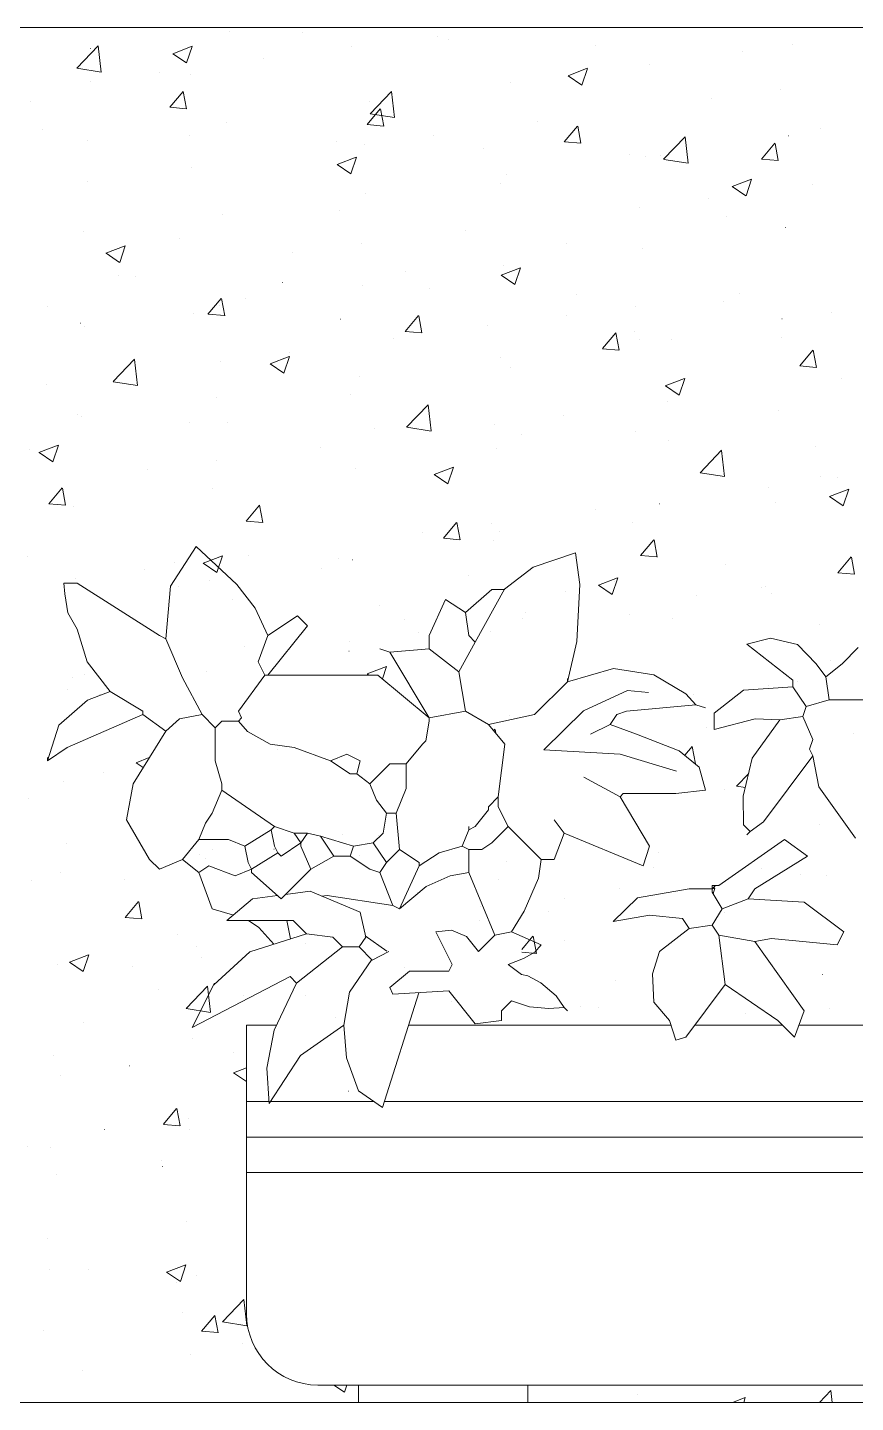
# Model space of a CAD drawing. Header units: centimetres. Extents: x -16179 to 12840, y -10704 to 3856.
# Drawn here: x 12086.4 to 12239.3, y -4075.6 to -3821.6 of the extents above; entities that cross this region are included whole.
import ezdxf

# ---------------------------------------------------------------- set-up
doc = ezdxf.new("R2010")
doc.units = ezdxf.units.CM
doc.header["$MEASUREMENT"] = 0
for name, color, linetype, lineweight in [('A-ELEV-PATT_Num_Penna__8_Num_Penna__8_Num_Penna__8_Num_Penna__8_Num_Penna__8_Num_Penna__8_Num_Penna__8_Num_Penna__8_Num_Penna__8_Num_Penna__8', 8, 'Continuous', 18), ('AA - pareti sezionate_Num_Penna__7_Num_Penna__7_Num_Penna__7_Num_Penna__7_Num_Penna__7_Num_Penna__7_Num_Penna__7_Num_Penna__7_Num_Penna__7_Num_Penna__7', 7, 'Continuous', 18), ('AA pareti non sezionate_Num_Penna__2_Num_Penna__2_Num_Penna__2_Num_Penna__2_Num_Penna__2_Num_Penna__2_Num_Penna__2_Num_Penna__2_Num_Penna__2_Num_Penna__2', 2, 'Continuous', 18), ('AA- arredo_Num_Penna__8_Num_Penna__8_Num_Penna__8_Num_Penna__8_Num_Penna__8_Num_Penna__8_Num_Penna__8_Num_Penna__8_Num_Penna__8_Num_Penna__8', 8, 'Continuous', 18), ('PROIEZIONI_Num_Penna__145_Num_Penna__145_Num_Penna__145_Num_Penna__145_Num_Penna__145_Num_Penna__145_Num_Penna__145_Num_Penna__145_Num_Penna__145_Num_Penna__145', 145, 'Continuous', 18)]:
    doc.layers.add(name, color=color, linetype=linetype, lineweight=lineweight)

msp = doc.modelspace()

# ---------------------------------------------------------------- linework, layer by layer
at = {"layer": 'A-ELEV-PATT_Num_Penna__8_Num_Penna__8_Num_Penna__8_Num_Penna__8_Num_Penna__8_Num_Penna__8_Num_Penna__8_Num_Penna__8_Num_Penna__8_Num_Penna__8', "color": 8, "linetype": 'Continuous', "lineweight": 18}
for p, q in [((12123.68, -3822.23), (12123.69, -3822.23)), ((12137.08, -3822.56), (12137.09, -3822.56)), ((12095.44, -3829.1), (12099.39, -3824.97)), ((12099.96, -3829.81), (12099.4, -3824.99)), ((12113.2, -3826.41), (12116.76, -3825.04)), ((12115.75, -3828.13), (12116.78, -3825.06)), ((12146.13, -3825.11), (12146.14, -3825.11)), ((12162.05, -3823.15), (12162.05, -3823.15)), ((12164.2, -3823.7), (12164.21, -3823.7)), ((12191.32, -3824.85), (12191.32, -3824.85)), ((12227.58, -3824.69), (12227.58, -3824.69)), ((12098.02, -3825.48), (12098.03, -3825.48)), ((12113.22, -3826.42), (12115.74, -3828.13)), ((12129.96, -3827.37), (12129.97, -3827.37)), ((12218.44, -3825.99), (12218.44, -3825.99)), ((12095.45, -3829.11), (12099.96, -3829.81)), ((12110.72, -3829.91), (12110.73, -3829.91)), ((12116.5, -3830.2), (12116.51, -3830.2)), ((12186.21, -3830.48), (12189.77, -3829.11)), ((12188.75, -3832.2), (12189.78, -3829.13)), ((12201.19, -3828.5), (12201.2, -3828.5)), ((12098.01, -3831.58), (12098.01, -3831.58)), ((12175.53, -3831.75), (12175.54, -3831.75)), ((12186.22, -3830.49), (12188.75, -3832.2)), ((12086.88, -3835.28), (12086.88, -3835.28)), ((12112.64, -3836.31), (12115.09, -3833.4)), ((12115.73, -3836.6), (12115.14, -3833.41)), ((12149.45, -3835.33), (12149.46, -3835.33)), ((12149.65, -3837.51), (12153.61, -3833.38)), ((12154.17, -3838.22), (12153.61, -3833.39)), ((12212.72, -3834.75), (12212.73, -3834.75)), ((12225.44, -3833.08), (12225.44, -3833.08)), ((12112.65, -3836.32), (12115.69, -3836.59)), ((12149.08, -3839.5), (12151.53, -3836.58)), ((12149.66, -3837.52), (12154.18, -3838.22)), ((12152.17, -3839.79), (12151.58, -3836.6)), ((12089.15, -3840.41), (12089.15, -3840.41)), ((12123.07, -3839.14), (12123.07, -3839.14)), ((12149.09, -3839.51), (12152.13, -3839.77)), ((12180.64, -3838.98), (12180.64, -3838.98)), ((12185.52, -3842.69), (12187.97, -3839.77)), ((12188.6, -3842.97), (12188.01, -3839.79)), ((12232.91, -3840.17), (12232.92, -3840.17)), ((12097.41, -3842.39), (12097.41, -3842.39)), ((12116.27, -3841.55), (12116.27, -3841.55)), ((12143.38, -3842.7), (12143.39, -3842.7)), ((12161.4, -3841.51), (12161.4, -3841.51)), ((12185.53, -3842.7), (12188.56, -3842.96)), ((12203.87, -3845.91), (12207.83, -3841.79)), ((12208.39, -3846.63), (12207.83, -3841.8)), ((12221.96, -3845.88), (12224.4, -3842.96)), ((12225.04, -3846.16), (12224.45, -3842.98)), ((12226.96, -3841.6), (12226.97, -3841.6)), ((12143.53, -3846.86), (12147.08, -3845.5)), ((12146.07, -3848.58), (12147.1, -3845.51)), ((12148.68, -3843.19), (12148.69, -3843.19)), ((12170.5, -3843.85), (12170.51, -3843.85)), ((12197.62, -3844.99), (12197.62, -3844.99)), ((12200.58, -3845.41), (12200.58, -3845.41)), ((12203.28, -3845.25), (12203.29, -3845.25)), ((12116.6, -3847.41), (12116.6, -3847.41)), ((12143.54, -3846.88), (12146.07, -3848.58)), ((12203.88, -3845.93), (12208.4, -3846.63)), ((12221.96, -3845.88), (12225, -3846.15)), ((12224.74, -3846.14), (12224.74, -3846.14)), ((12097.36, -3849.94), (12097.36, -3849.94)), ((12173.66, -3850.34), (12173.66, -3850.34)), ((12174.92, -3848.66), (12174.92, -3848.66)), ((12216.53, -3850.93), (12220.09, -3849.57)), ((12219.08, -3852.65), (12220.11, -3849.58)), ((12231.31, -3850.58), (12231.32, -3850.58)), ((12148.83, -3852.24), (12148.84, -3852.24)), ((12212.07, -3853.12), (12212.08, -3853.12)), ((12216.55, -3850.95), (12219.07, -3852.65)), ((12144.03, -3855.42), (12144.04, -3855.42)), ((12199.36, -3854.79), (12199.36, -3854.79)), ((12122.45, -3856.05), (12122.45, -3856.05)), ((12215.46, -3856.4), (12215.46, -3856.4)), ((12096.79, -3859.3), (12096.79, -3859.3)), ((12114.41, -3860.51), (12114.41, -3860.51)), ((12167.27, -3859.01), (12167.28, -3859.01)), ((12226.34, -3858.51), (12226.35, -3858.51)), ((12100.84, -3863.25), (12104.4, -3861.88)), ((12100.86, -3863.26), (12103.38, -3864.97)), ((12103.39, -3864.97), (12104.42, -3861.9)), ((12135.32, -3863.22), (12135.32, -3863.22)), ((12148.04, -3861.55), (12148.04, -3861.55)), ((12185.83, -3861.49), (12185.84, -3861.49)), ((12199.96, -3862.32), (12199.96, -3862.32)), ((12174.3, -3865.57), (12174.3, -3865.57)), ((12103.24, -3867.45), (12103.24, -3867.45)), ((12106.37, -3867.51), (12106.38, -3867.51)), ((12156.21, -3866.58), (12156.21, -3866.58)), ((12173.85, -3867.32), (12177.41, -3865.95)), ((12173.86, -3867.33), (12176.39, -3869.03)), ((12176.39, -3869.03), (12177.42, -3865.96)), ((12133.49, -3868.66), (12133.5, -3868.66)), ((12148.22, -3869.15), (12148.22, -3869.15)), ((12160.61, -3869.81), (12160.61, -3869.81)), ((12187.73, -3870.95), (12187.73, -3870.95)), ((12217.95, -3870.62), (12217.96, -3870.62)), ((12089.97, -3873.19), (12089.97, -3873.19)), ((12119.69, -3874.53), (12122.14, -3871.61)), ((12121.83, -3872.96), (12121.84, -3872.96)), ((12122.78, -3874.81), (12122.19, -3871.62)), ((12126.58, -3871.66), (12126.58, -3871.66)), ((12198.71, -3873.15), (12198.72, -3873.15)), ((12214.85, -3872.1), (12214.85, -3872.1)), ((12117.08, -3874.34), (12117.09, -3874.34)), ((12119.7, -3874.53), (12122.74, -3874.8)), ((12144.2, -3875.48), (12144.21, -3875.48)), ((12156.13, -3877.71), (12158.58, -3874.79)), ((12159.21, -3878), (12158.63, -3874.81)), ((12185.99, -3874.83), (12186, -3874.83)), ((12225.72, -3875.42), (12225.73, -3875.42)), ((12234.86, -3874.18), (12234.86, -3874.18)), ((12096.17, -3876.21), (12096.18, -3876.21)), ((12096.95, -3876.75), (12096.96, -3876.75)), ((12156.14, -3877.72), (12159.17, -3877.98)), ((12171.32, -3876.63), (12171.33, -3876.63)), ((12192.57, -3880.9), (12195.02, -3877.98)), ((12195.65, -3881.18), (12195.06, -3878)), ((12198.44, -3877.77), (12198.44, -3877.77)), ((12153.91, -3879.05), (12153.92, -3879.05)), ((12192.57, -3880.91), (12195.61, -3881.17)), ((12199.34, -3879.23), (12199.34, -3879.23)), ((12205.23, -3879.27), (12205.24, -3879.27)), ((12225.56, -3878.92), (12225.56, -3878.92)), ((12102.17, -3886.99), (12106.13, -3882.87)), ((12106.69, -3887.7), (12106.13, -3882.88)), ((12121.95, -3883.26), (12121.96, -3883.26)), ((12131.17, -3883.7), (12134.72, -3882.34)), ((12133.71, -3885.42), (12134.74, -3882.35)), ((12134.67, -3881.58), (12134.68, -3881.58)), ((12173.68, -3882.48), (12173.69, -3882.48)), ((12229, -3884.09), (12231.45, -3881.17)), ((12232.09, -3884.37), (12231.5, -3881.19)), ((12131.18, -3883.71), (12133.71, -3885.42)), ((12147.6, -3886.06), (12147.6, -3886.06)), ((12175.61, -3884.35), (12175.61, -3884.35)), ((12229.01, -3884.09), (12232.05, -3884.36)), ((12089.87, -3887.48), (12089.88, -3887.48)), ((12102.18, -3887.01), (12106.7, -3887.71)), ((12204.17, -3887.77), (12207.73, -3886.4)), ((12204.18, -3887.78), (12206.71, -3889.49)), ((12206.72, -3889.49), (12207.75, -3886.42)), ((12236.67, -3886.43), (12236.67, -3886.43)), ((12121.21, -3889.87), (12121.22, -3889.87)), ((12145.98, -3889.44), (12145.99, -3889.44)), ((12156.39, -3895.4), (12160.34, -3891.28)), ((12204.59, -3890.66), (12204.59, -3890.66)), ((12095.55, -3893.12), (12095.56, -3893.12)), ((12096.27, -3893.34), (12096.27, -3893.34)), ((12160.91, -3896.11), (12160.35, -3891.29)), ((12185.35, -3893.19), (12185.35, -3893.19)), ((12225.11, -3892.33), (12225.11, -3892.33)), ((12116.35, -3894.52), (12116.36, -3894.52)), ((12123.38, -3894.48), (12123.39, -3894.48)), ((12150.5, -3895.63), (12150.51, -3895.63)), ((12156.4, -3895.42), (12160.92, -3896.12)), ((12172.63, -3894.86), (12172.63, -3894.86)), ((12198.72, -3896.14), (12198.73, -3896.14)), ((12088.48, -3900.09), (12092.04, -3898.72)), ((12091.03, -3901.8), (12092.06, -3898.73)), ((12177.62, -3896.77), (12177.63, -3896.77)), ((12204.74, -3897.92), (12204.74, -3897.92)), ((12086.73, -3899.61), (12086.73, -3899.61)), ((12088.5, -3900.1), (12091.02, -3901.8)), ((12140.55, -3899.09), (12140.55, -3899.09)), ((12173.06, -3899.4), (12173.07, -3899.4)), ((12210.6, -3903.81), (12214.56, -3899.68)), ((12215.12, -3904.52), (12214.56, -3899.7)), ((12231.86, -3899.06), (12231.86, -3899.06)), ((12108.59, -3903.29), (12108.6, -3903.29)), ((12121.31, -3901.62), (12121.31, -3901.62)), ((12146.98, -3902.97), (12146.99, -3902.97)), ((12161.49, -3904.15), (12165.05, -3902.79)), ((12164.03, -3905.87), (12165.06, -3902.8)), ((12210.61, -3903.82), (12215.13, -3904.53)), ((12161.5, -3904.17), (12164.03, -3905.87)), ((12223.31, -3906.47), (12223.31, -3906.47)), ((12232.76, -3904.49), (12232.77, -3904.49)), ((12236.02, -3904.79), (12236.03, -3904.79)), ((12090.31, -3909.55), (12092.75, -3906.63)), ((12093.39, -3909.83), (12092.8, -3906.65)), ((12120.6, -3906.78), (12120.6, -3906.78)), ((12234.5, -3908.22), (12238.05, -3906.86)), ((12234.51, -3908.24), (12237.03, -3909.94)), ((12237.04, -3909.94), (12238.07, -3906.87)), ((12090.31, -3909.55), (12093.35, -3909.82)), ((12094.94, -3910.03), (12094.94, -3910.03)), ((12126.74, -3912.74), (12129.19, -3909.82)), ((12129.83, -3913.02), (12129.24, -3909.84)), ((12191.22, -3910.69), (12191.23, -3910.69)), ((12203.13, -3909.58), (12203.14, -3909.58)), ((12224.49, -3909.25), (12224.49, -3909.25)), ((12126.75, -3912.74), (12129.79, -3913.01)), ((12163.18, -3915.92), (12165.63, -3913.01)), ((12166.26, -3916.21), (12165.67, -3913.02)), ((12171.98, -3913.23), (12171.99, -3913.23)), ((12198.1, -3913.05), (12198.11, -3913.05)), ((12159.27, -3914.9), (12159.27, -3914.9)), ((12163.19, -3915.93), (12166.22, -3916.2)), ((12172.45, -3916.31), (12172.45, -3916.31)), ((12173.51, -3914.66), (12173.51, -3914.66)), ((12199.62, -3919.11), (12202.06, -3916.19)), ((12202.7, -3919.4), (12202.11, -3916.21)), ((12118.81, -3920.54), (12122.36, -3919.17)), ((12121.35, -3922.26), (12122.38, -3919.19)), ((12199.62, -3919.12), (12202.66, -3919.38)), ((12086.37, -3919.29), (12086.38, -3919.29)), ((12118.82, -3920.55), (12121.35, -3922.26)), ((12140.61, -3921.59), (12140.62, -3921.59)), ((12143.88, -3919.75), (12143.89, -3919.75)), ((12146.36, -3919.88), (12146.37, -3919.88)), ((12215.31, -3920.73), (12215.31, -3920.73)), ((12236.05, -3922.3), (12238.5, -3919.38)), ((12239.14, -3922.58), (12238.55, -3919.4)), ((12191.81, -3924.61), (12195.37, -3923.24)), ((12194.36, -3926.32), (12195.39, -3923.25)), ((12194.85, -3923.88), (12194.85, -3923.88)), ((12236.06, -3922.31), (12239.1, -3922.57)), ((12191.82, -3924.62), (12194.35, -3926.32)), ((12209.94, -3926.5), (12209.95, -3926.5)), ((12221.96, -3925.02), (12221.97, -3925.02)), ((12222.66, -3924.83), (12222.66, -3924.83)), ((12223.87, -3926.16), (12223.88, -3926.16)), ((12151.32, -3928.41), (12151.33, -3928.41)), ((12156.06, -3930.9), (12156.06, -3930.9)), ((12197.49, -3929.97), (12197.49, -3929.97)), ((12205.56, -3930.7), (12205.56, -3930.7)), ((12149.13, -3940.99), (12152.69, -3939.63)), ((12149.14, -3941), (12149.43, -3941.2)), ((12151.94, -3941.92), (12152.7, -3939.64)), ((12207.76, -3956.02), (12209.11, -3954.41)), ((12209.75, -3957.61), (12209.16, -3954.42)), ((12106.45, -3957.38), (12108.86, -3956.45)), ((12106.46, -3957.39), (12107.74, -3958.25)), ((12217.34, -3961.7), (12219.58, -3959.37)), ((12217.35, -3961.72), (12218.96, -3961.97)), ((12086.58, -3963.94), (12086.58, -3963.94)), ((12087.09, -3979.23), (12087.1, -3979.23)), ((12092.47, -3977.68), (12092.47, -3977.68)), ((12104.2, -3979.04), (12104.21, -3979.04)), ((12104.4, -3985.97), (12106.85, -3983.05)), ((12107.48, -3986.25), (12106.9, -3983.07)), ((12104.41, -3985.98), (12107.45, -3986.24)), ((12114.11, -3989.16), (12114.11, -3989.16)), ((12177.66, -3991.88), (12179.73, -3989.43)), ((12180.36, -3992.63), (12179.77, -3989.45)), ((12094.09, -3994.21), (12097.64, -3992.85)), ((12096.63, -3995.93), (12097.66, -3992.86)), ((12117.51, -3991.34), (12117.51, -3991.34)), ((12177.66, -3992.39), (12180.32, -3992.62)), ((12091.85, -3994.59), (12091.85, -3994.59)), ((12094.1, -3994.23), (12096.62, -3995.93)), ((12105.81, -3995.04), (12105.81, -3995.04)), ((12118.53, -3993.37), (12118.53, -3993.37)), ((12110.5, -3999.19), (12110.51, -3999.19)), ((12115.64, -4002.78), (12119.6, -3998.66)), ((12120.16, -4003.49), (12119.6, -3998.67)), ((12115.65, -4002.79), (12120.17, -4003.5)), ((12116.89, -4008.25), (12116.89, -4008.25)), ((12124.4, -4010.87), (12124.41, -4010.87)), ((12105.16, -4013.41), (12105.17, -4013.41)), ((12124.41, -4014.67), (12126.81, -4013.74)), ((12124.42, -4014.68), (12126.81, -4016.29)), ((12111.45, -4024.18), (12113.9, -4021.26)), ((12114.53, -4024.47), (12113.95, -4021.28)), ((12116.05, -4023.18), (12116.06, -4023.18)), ((12100.61, -4025.15), (12100.62, -4025.15)), ((12111.46, -4024.19), (12114.49, -4024.45)), ((12116.27, -4025.16), (12116.28, -4025.16)), ((12086.43, -4028.26), (12086.43, -4028.26)), ((12111.04, -4030.91), (12111.04, -4030.91)), ((12111.32, -4031.97), (12111.33, -4031.97)), ((12115.65, -4042.07), (12115.66, -4042.07)), ((12097.68, -4050.94), (12097.68, -4050.94)), ((12112.05, -4051.5), (12115.61, -4050.14)), ((12114.59, -4053.22), (12115.62, -4050.15)), ((12112.06, -4051.52), (12114.59, -4053.22)), ((12113.96, -4053.49), (12113.96, -4053.49)), ((12117.62, -4052.12), (12117.63, -4052.12)), ((12122.38, -4060.67), (12126.33, -4056.55)), ((12126.9, -4061.38), (12126.34, -4056.56)), ((12115.04, -4058.98), (12115.04, -4058.98)), ((12118.5, -4062.39), (12120.95, -4059.48)), ((12121.58, -4062.68), (12120.99, -4059.49)), ((12122.39, -4060.69), (12126.9, -4061.39)), ((12089.38, -4062.23), (12089.38, -4062.23)), ((12118.51, -4062.4), (12121.54, -4062.67)), ((12116.39, -4066.76), (12116.4, -4066.76)), ((12096.5, -4069.73), (12096.51, -4069.73)), ((12142.95, -4072.35), (12144.91, -4073.68)), ((12144.91, -4073.67), (12145.36, -4072.35)), ((12232.65, -4075.57), (12234.77, -4073.37)), ((12235.02, -4075.57), (12234.77, -4073.38)), ((12216.56, -4075.57), (12218.93, -4074.66)), ((12218.65, -4075.57), (12218.95, -4074.67))]:
    msp.add_line(p, q, dxfattribs=at)
at = {"layer": 'AA - pareti sezionate_Num_Penna__7_Num_Penna__7_Num_Penna__7_Num_Penna__7_Num_Penna__7_Num_Penna__7_Num_Penna__7_Num_Penna__7_Num_Penna__7_Num_Penna__7', "color": 7, "linetype": 'Continuous', "lineweight": 18}
msp.add_line((12534.75, -4075.57), (11533.96, -4075.57), dxfattribs=at)
at = {"layer": 'AA pareti non sezionate_Num_Penna__2_Num_Penna__2_Num_Penna__2_Num_Penna__2_Num_Penna__2_Num_Penna__2_Num_Penna__2_Num_Penna__2_Num_Penna__2_Num_Penna__2', "color": 2, "linetype": 'Continuous', "lineweight": 18}
msp.add_line((11539.46, -3821.57), (12484.75, -3821.57), dxfattribs=at)
at = {"layer": 'AA- arredo_Num_Penna__8_Num_Penna__8_Num_Penna__8_Num_Penna__8_Num_Penna__8_Num_Penna__8_Num_Penna__8_Num_Penna__8_Num_Penna__8_Num_Penna__8', "color": 8, "linetype": 'Continuous', "lineweight": 18}
for p, q in [((12112.77, -3924.75), (12117.52, -3917.44)), ((12117.52, -3917.44), (12125.05, -3924.46)), ((12127.18, -3919.12), (12127.19, -3919.12)), ((12179.76, -3921.24), (12187.57, -3918.61)), ((12187.57, -3918.61), (12188.41, -3924.46)), ((12107.94, -3921.66), (12107.95, -3921.66)), ((12113.49, -3920.44), (12113.5, -3920.44)), ((12174.45, -3925.34), (12179.76, -3921.24)), ((12093.24, -3926.22), (12093.09, -3924.19)), ((12093.09, -3924.19), (12095.53, -3924.19)), ((12095.23, -3923.33), (12095.23, -3923.33)), ((12095.53, -3924.19), (12110.72, -3933.91)), ((12119.98, -3923.69), (12119.98, -3923.69)), ((12167.73, -3922.73), (12167.73, -3922.73)), ((12093.8, -3929.72), (12093.24, -3926.22)), ((12111.94, -3934.52), (12112.77, -3924.75)), ((12114.26, -3924.83), (12114.26, -3924.83)), ((12125.05, -3924.46), (12128.4, -3928.85)), ((12167.24, -3929.66), (12172.11, -3925.4)), ((12169.07, -3935.13), (12174.45, -3925.34)), ((12172.11, -3925.4), (12174.54, -3925.4)), ((12185.68, -3925.82), (12185.69, -3925.82)), ((12188.41, -3924.46), (12187.85, -3934.99)), ((12124.2, -3927.26), (12124.21, -3927.26)), ((12128.4, -3928.85), (12130.78, -3933.91)), ((12160.56, -3933.91), (12163.6, -3927.22)), ((12163.6, -3927.22), (12167.24, -3929.66)), ((12095.53, -3932.69), (12093.8, -3929.72)), ((12130.78, -3933.91), (12136.25, -3930.26)), ((12136.25, -3930.26), (12138.07, -3932.09)), ((12167.24, -3929.66), (12167.85, -3933.91)), ((12177.86, -3930.73), (12177.86, -3930.73)), ((12178.44, -3929.56), (12178.44, -3929.56)), ((12232.68, -3931.85), (12232.68, -3931.85)), ((12097.35, -3938.77), (12095.53, -3932.69)), ((12110.72, -3933.91), (12111.94, -3934.52)), ((12128.95, -3938.77), (12130.78, -3933.91)), ((12138.07, -3932.09), (12130.78, -3941.2)), ((12158.62, -3933.26), (12158.62, -3933.26)), ((12160.56, -3936.34), (12160.56, -3933.91)), ((12167.85, -3933.91), (12169.07, -3935.13)), ((12171.83, -3933.22), (12171.83, -3933.22)), ((12223.59, -3934.35), (12219.25, -3935.46)), ((12228.62, -3935.52), (12223.59, -3934.35)), ((12111.94, -3934.52), (12115.01, -3941.71)), ((12126.43, -3935.99), (12126.43, -3935.99)), ((12145.74, -3936.79), (12145.75, -3936.79)), ((12145.9, -3934.94), (12145.91, -3934.94)), ((12151.44, -3936.34), (12153.26, -3936.95)), ((12153.26, -3936.95), (12160.56, -3936.34)), ((12160.56, -3949.1), (12153.26, -3936.95)), ((12166.03, -3940.6), (12160.56, -3936.34)), ((12169.07, -3935.13), (12166.03, -3940.6)), ((12187.85, -3934.99), (12186.08, -3942.42)), ((12219.25, -3935.46), (12227.76, -3942.14)), ((12232.01, -3939.1), (12228.62, -3935.52)), ((12239.78, -3936.11), (12236.87, -3939.1)), ((12101.6, -3944.24), (12097.35, -3938.77)), ((12130.17, -3941.2), (12128.95, -3938.77)), ((12233.84, -3941.54), (12232.01, -3939.1)), ((12236.87, -3939.1), (12233.84, -3941.54)), ((12234.71, -3938.51), (12234.71, -3938.51)), ((12094.58, -3941.69), (12094.58, -3941.69)), ((12096.8, -3941.07), (12096.81, -3941.07)), ((12115.01, -3941.71), (12118.62, -3948.5)), ((12119.36, -3940.6), (12119.36, -3940.6)), ((12130.17, -3941.2), (12125.31, -3947.89)), ((12130.78, -3941.2), (12130.17, -3941.2)), ((12130.78, -3941.2), (12131.38, -3941.2)), ((12151.07, -3941.2), (12131.38, -3941.2)), ((12160.56, -3949.1), (12151.07, -3941.2)), ((12166.03, -3940.6), (12167.24, -3947.89)), ((12186.08, -3942.42), (12194.59, -3939.99)), ((12186.08, -3941.81), (12186.08, -3942.42)), ((12194.59, -3939.99), (12202.08, -3941.13)), ((12202.08, -3941.13), (12207.95, -3944.64)), ((12233.84, -3941.54), (12234.44, -3945.79)), ((12093.7, -3943.86), (12093.71, -3943.86)), ((12097.42, -3945.81), (12101.6, -3944.24)), ((12101.6, -3944.24), (12107.68, -3947.89)), ((12186.08, -3942.42), (12180.01, -3948.5)), ((12189.06, -3947.78), (12197.22, -3944.02)), ((12197.22, -3944.02), (12201.05, -3944.41)), ((12213.17, -3948.22), (12218.64, -3943.97)), ((12227.76, -3943.36), (12218.64, -3943.97)), ((12223.25, -3943.07), (12223.26, -3943.07)), ((12227.76, -3942.14), (12227.76, -3943.36)), ((12227.76, -3943.36), (12230.19, -3947.01)), ((12228.53, -3942.33), (12228.54, -3942.33)), ((12092.12, -3950.48), (12097.42, -3945.81)), ((12099.71, -3944.95), (12099.8, -3944.84)), ((12099.86, -3944.9), (12099.85, -3944.86)), ((12197.02, -3947.89), (12209.79, -3946.67)), ((12207.95, -3944.64), (12209.79, -3946.67)), ((12209.29, -3944.87), (12209.3, -3944.87)), ((12209.79, -3946.67), (12211.61, -3947.28)), ((12230.19, -3947.01), (12229.58, -3948.83)), ((12234.44, -3945.79), (12230.19, -3947.01)), ((12234.44, -3945.79), (12244.17, -3945.79)), ((12107.68, -3948.5), (12093.7, -3954.57)), ((12107.68, -3947.89), (12107.68, -3948.5)), ((12107.68, -3948.5), (12111.94, -3951.54)), ((12114.45, -3949.31), (12111.94, -3951.54)), ((12118.62, -3948.5), (12114.45, -3949.31)), ((12121.05, -3950.93), (12118.62, -3948.5)), ((12125.31, -3947.89), (12125.91, -3949.1)), ((12125.91, -3949.1), (12125.31, -3949.71)), ((12167.24, -3947.89), (12160.56, -3949.1)), ((12160.56, -3949.71), (12160.56, -3949.1)), ((12171.5, -3950.32), (12167.24, -3947.89)), ((12180.01, -3948.5), (12171.5, -3950.32)), ((12175.46, -3948.68), (12175.46, -3948.68)), ((12181.76, -3955.03), (12189.06, -3947.78)), ((12193.99, -3950.32), (12195.2, -3948.5)), ((12195.2, -3948.5), (12197.02, -3947.89)), ((12213.17, -3951.26), (12213.17, -3948.22)), ((12220.8, -3949.26), (12213.17, -3951.26)), ((12225.33, -3949.44), (12220.24, -3956.57)), ((12225.33, -3949.44), (12220.8, -3949.26)), ((12229.58, -3948.83), (12225.33, -3949.44)), ((12229.58, -3948.83), (12231.4, -3953.08)), ((12090.06, -3957.01), (12092.12, -3950.48)), ((12111.94, -3951.54), (12105.86, -3961.26)), ((12122.27, -3949.71), (12121.05, -3950.93)), ((12121.05, -3950.93), (12121.05, -3957.01)), ((12125.31, -3949.71), (12122.27, -3949.71)), ((12125.31, -3949.71), (12127.01, -3951.65)), ((12127.01, -3951.65), (12131.19, -3953.99)), ((12160.56, -3949.71), (12159.95, -3953.36)), ((12171.21, -3950.13), (12171.21, -3950.13)), ((12171.5, -3950.32), (12174.54, -3953.97)), ((12172.46, -3951.48), (12172.68, -3951.22)), ((12172.85, -3951.95), (12172.72, -3951.24)), ((12190.34, -3952.14), (12193.99, -3950.32)), ((12198.85, -3952.14), (12193.99, -3950.32)), ((12206.75, -3955.18), (12198.85, -3952.14)), ((12211.86, -3950.85), (12211.86, -3950.85)), ((12238.98, -3951.99), (12238.98, -3951.99)), ((12093.7, -3954.57), (12090.06, -3957.01)), ((12131.19, -3953.99), (12135.64, -3954.57)), ((12135.64, -3954.57), (12142.32, -3957.01)), ((12159.34, -3953.97), (12156.3, -3957.61)), ((12159.95, -3953.36), (12159.34, -3953.97)), ((12174.54, -3953.97), (12173.32, -3963.69)), ((12231.4, -3953.08), (12230.8, -3954.91)), ((12090.06, -3956.4), (12090.06, -3957.01)), ((12121.05, -3957.01), (12122.27, -3961.26)), ((12132.54, -3954.97), (12132.54, -3954.97)), ((12142.32, -3957.01), (12145.36, -3955.79)), ((12145.97, -3959.44), (12142.32, -3957.01)), ((12145.36, -3955.79), (12147.79, -3957.01)), ((12147.79, -3957.01), (12147.19, -3959.44)), ((12195.86, -3955.81), (12181.76, -3955.03)), ((12206.24, -3958.92), (12195.86, -3955.81)), ((12210.4, -3958.22), (12206.75, -3955.18)), ((12220.24, -3956.57), (12218.57, -3963.59)), ((12231.4, -3956.12), (12222.29, -3968.28)), ((12230.8, -3954.91), (12231.4, -3956.12)), ((12231.4, -3956.12), (12232.52, -3961.84)), ((12100.46, -3959.2), (12100.46, -3959.2)), ((12147.19, -3959.44), (12145.97, -3959.44)), ((12147.19, -3959.44), (12149.62, -3961.26)), ((12149.62, -3961.26), (12153.26, -3957.61)), ((12153.26, -3957.61), (12156.3, -3957.61)), ((12156.3, -3957.61), (12156.31, -3962.18)), ((12209.64, -3957.59), (12209.71, -3957.59)), ((12211.61, -3962.48), (12210.4, -3958.22)), ((12093.08, -3960.77), (12093.09, -3960.77)), ((12105.86, -3961.26), (12104.64, -3967.95)), ((12122.27, -3961.26), (12122.27, -3962.48)), ((12149.62, -3961.26), (12150.83, -3964.3)), ((12156.31, -3962.18), (12154.48, -3966.73)), ((12195.81, -3963.69), (12189.12, -3960.04)), ((12215.17, -3962.37), (12215.18, -3962.37)), ((12232.52, -3961.84), (12239.31, -3971.32)), ((12120.44, -3966.73), (12122.27, -3962.48)), ((12122.27, -3962.48), (12131.99, -3969.16)), ((12150.83, -3964.3), (12152.66, -3966.73)), ((12173.32, -3963.69), (12171.5, -3965.51)), ((12173.32, -3963.69), (12173.32, -3965.51)), ((12195.81, -3963.69), (12196.42, -3963.08)), ((12201.28, -3972.81), (12195.81, -3963.69)), ((12196.25, -3963.79), (12196.26, -3963.79)), ((12196.42, -3963.08), (12206.14, -3963.08)), ((12206.14, -3963.08), (12211.61, -3962.48)), ((12218.57, -3963.59), (12218.64, -3968.89)), ((12119.23, -3968.55), (12120.44, -3966.73)), ((12152.66, -3966.73), (12152.05, -3970.38)), ((12152.66, -3966.73), (12154.48, -3966.73)), ((12154.48, -3966.73), (12155.09, -3973.42)), ((12171.5, -3966.12), (12169.07, -3969.16)), ((12171.5, -3965.51), (12171.5, -3966.12)), ((12173.32, -3965.51), (12175.14, -3969.16)), ((12104.64, -3967.95), (12108.9, -3975.24)), ((12118.01, -3971.59), (12119.23, -3968.55)), ((12131.38, -3969.77), (12126.52, -3972.81)), ((12131.99, -3969.16), (12131.38, -3969.77)), ((12131.38, -3969.77), (12131.99, -3972.81)), ((12135.64, -3970.38), (12131.99, -3969.16)), ((12166.64, -3972.81), (12167.85, -3969.77)), ((12169.07, -3969.16), (12167.85, -3969.77)), ((12167.85, -3969.77), (12167.85, -3969.16)), ((12175.14, -3969.16), (12172.11, -3972.2)), ((12181.22, -3975.24), (12175.14, -3969.16)), ((12183.65, -3967.95), (12185.48, -3970.38)), ((12218.64, -3968.89), (12219.86, -3970.1)), ((12222.29, -3968.28), (12219.86, -3970.1)), ((12232.61, -3968.82), (12232.62, -3968.82)), ((12093.49, -3972.22), (12093.5, -3972.22)), ((12114.97, -3975.24), (12118.01, -3971.59)), ((12123.48, -3971.59), (12118.01, -3971.59)), ((12126.52, -3972.81), (12123.48, -3971.59)), ((12133.21, -3974.63), (12136.85, -3972.2)), ((12135.64, -3970.38), (12138.07, -3970.38)), ((12136.85, -3972.2), (12135.64, -3970.38)), ((12136.85, -3972.2), (12138.07, -3970.38)), ((12136.85, -3972.81), (12136.85, -3972.2)), ((12138.07, -3970.38), (12140.5, -3970.98)), ((12140.5, -3970.98), (12142.93, -3974.63)), ((12146.58, -3972.81), (12140.5, -3970.98)), ((12144.51, -3970.62), (12144.51, -3970.62)), ((12150.23, -3972.2), (12146.58, -3972.81)), ((12152.05, -3970.38), (12150.23, -3972.2)), ((12150.23, -3972.2), (12152.66, -3975.85)), ((12151.13, -3970.8), (12151.14, -3970.8)), ((12172.11, -3972.2), (12170.28, -3973.42)), ((12185.48, -3970.38), (12183.65, -3975.24)), ((12185.48, -3970.38), (12200.06, -3976.45)), ((12214.04, -3980.1), (12226.2, -3971.59)), ((12219.86, -3970.1), (12219.25, -3970.71)), ((12226.2, -3971.59), (12230.45, -3974.63)), ((12118.12, -3974.42), (12118.13, -3974.42)), ((12119.17, -3975.01), (12119.18, -3975.01)), ((12120.61, -3973.37), (12120.62, -3973.37)), ((12127.13, -3975.85), (12126.52, -3972.81)), ((12132.6, -3974.02), (12127.74, -3977.06)), ((12131.89, -3973.33), (12131.9, -3973.33)), ((12131.99, -3972.81), (12132.6, -3974.02)), ((12132.6, -3974.02), (12133.21, -3974.63)), ((12138.68, -3977.06), (12136.85, -3972.81)), ((12142.93, -3974.63), (12138.68, -3977.06)), ((12142.93, -3974.63), (12145.97, -3974.63)), ((12145.97, -3974.63), (12146.58, -3972.81)), ((12149.62, -3977.06), (12145.97, -3974.63)), ((12147.73, -3974.51), (12147.73, -3974.51)), ((12152.66, -3975.85), (12155.09, -3973.42)), ((12155.09, -3973.42), (12158.73, -3975.85)), ((12158.73, -3976.45), (12162.38, -3974.02)), ((12162.38, -3974.02), (12166.64, -3972.81)), ((12167.85, -3973.42), (12166.64, -3972.81)), ((12167.85, -3977.67), (12167.85, -3973.42)), ((12170.28, -3973.42), (12167.85, -3973.42)), ((12200.06, -3976.45), (12201.28, -3972.81)), ((12202.98, -3973.91), (12202.99, -3973.91)), ((12230.45, -3974.63), (12220.73, -3980.71)), ((12108.9, -3975.24), (12110.72, -3977.06)), ((12110.72, -3977.06), (12114.97, -3975.24)), ((12118.01, -3977.67), (12114.97, -3975.24)), ((12119.84, -3976.45), (12118.01, -3977.67)), ((12124.7, -3978.28), (12119.84, -3976.45)), ((12127.74, -3977.06), (12124.7, -3978.28)), ((12127.74, -3977.06), (12127.13, -3975.85)), ((12127.74, -3977.67), (12127.74, -3977.06)), ((12138.68, -3977.06), (12133.21, -3982.53)), ((12151.44, -3977.67), (12149.62, -3977.06)), ((12152.66, -3975.85), (12151.44, -3977.67)), ((12158.73, -3976.45), (12155.09, -3984.36)), ((12158.73, -3975.85), (12158.73, -3976.45)), ((12174.85, -3975.66), (12174.85, -3975.66)), ((12180.76, -3978.73), (12181.22, -3975.24)), ((12183.65, -3975.24), (12181.22, -3975.24)), ((12201.97, -3976.8), (12201.97, -3976.8)), ((12222.02, -3976.89), (12222.02, -3976.89)), ((12120.44, -3984.36), (12118.01, -3977.67)), ((12133.21, -3982.53), (12127.74, -3977.67)), ((12151.44, -3977.67), (12153.87, -3983.75)), ((12160, -3980.25), (12164.46, -3978.26)), ((12164.46, -3978.26), (12167.85, -3977.67)), ((12172.71, -3989.22), (12167.85, -3977.67)), ((12173.36, -3978.99), (12173.36, -3978.99)), ((12178.08, -3984.81), (12180.76, -3978.73)), ((12212.83, -3980.71), (12212.83, -3980.1)), ((12212.83, -3980.1), (12213.43, -3980.1)), ((12213.43, -3980.1), (12212.83, -3980.71)), ((12213.43, -3980.1), (12214.04, -3980.1)), ((12229.08, -3977.95), (12229.09, -3977.95)), ((12233.89, -3978.18), (12233.89, -3978.18)), ((12127.89, -3982.53), (12123.2, -3986.55)), ((12132.52, -3981.92), (12127.89, -3982.53)), ((12138.58, -3981.13), (12134.01, -3981.72)), ((12147.81, -3984.99), (12138.58, -3981.13)), ((12141.72, -3981.92), (12140.68, -3982.01)), ((12153.87, -3983.75), (12141.72, -3981.92)), ((12155.09, -3984.36), (12160, -3980.25)), ((12158.44, -3981.34), (12158.45, -3981.34)), ((12185.56, -3982.48), (12185.56, -3982.48)), ((12194.55, -3986.74), (12199.01, -3982.35)), ((12195.63, -3980.7), (12195.64, -3980.7)), ((12199.01, -3982.35), (12208.57, -3980.71)), ((12212.83, -3980.71), (12208.57, -3980.71)), ((12212.83, -3980.73), (12213.33, -3980.53)), ((12212.83, -3980.71), (12212.83, -3981.32)), ((12212.83, -3981.32), (12214.65, -3984.36)), ((12213, -3981.6), (12213.35, -3980.55)), ((12219.51, -3982.53), (12214.65, -3984.36)), ((12220.73, -3980.71), (12219.51, -3982.53)), ((12219.51, -3982.53), (12229.84, -3983.14)), ((12124.39, -3985.52), (12120.44, -3984.36)), ((12148.83, -3989.59), (12147.81, -3984.99)), ((12153.87, -3983.75), (12155.09, -3984.36)), ((12169.97, -3983.95), (12169.98, -3983.95)), ((12175.75, -3988.61), (12178.08, -3984.81)), ((12182.57, -3984.94), (12182.57, -3984.94)), ((12214.65, -3984.36), (12212.83, -3987.39)), ((12215.16, -3985.06), (12215.16, -3985.06)), ((12229.84, -3983.14), (12237.14, -3988.61)), ((12123.18, -3986.55), (12135.46, -3986.55)), ((12129.1, -3987.81), (12127.16, -3986.55)), ((12134.25, -3986.55), (12134.93, -3989.93)), ((12135.46, -3986.55), (12137.89, -3988.98)), ((12169.85, -3986.61), (12169.85, -3986.61)), ((12201.28, -3985.57), (12194.55, -3986.74)), ((12201.28, -3985.57), (12207.36, -3986.18)), ((12207.36, -3986.18), (12208.57, -3988)), ((12212.83, -3987.39), (12208.57, -3988)), ((12212.83, -3987.39), (12214.04, -3989.22)), ((12137.89, -3988.98), (12127.44, -3992.32)), ((12131.87, -3990.91), (12129.1, -3987.81)), ((12142.75, -3989.59), (12137.89, -3988.98)), ((12144.57, -3991.41), (12142.75, -3989.59)), ((12147.61, -3991.41), (12148.83, -3989.59)), ((12152.73, -3992.18), (12148.71, -3989.38)), ((12164.69, -3988.32), (12161.77, -3988.61)), ((12161.77, -3988.61), (12164.81, -3994.69)), ((12167.48, -3989.49), (12164.69, -3988.32)), ((12169.67, -3992.26), (12167.48, -3989.49)), ((12172.71, -3989.22), (12169.67, -3992.26)), ((12175.75, -3988.61), (12172.71, -3989.22)), ((12181.22, -3991.04), (12175.75, -3988.61)), ((12185.53, -3990.14), (12185.54, -3990.14)), ((12208.57, -3988), (12203.1, -3992.26)), ((12214.04, -3989.22), (12220.73, -3990.43)), ((12214.04, -3989.22), (12215.26, -3998.33)), ((12223.77, -3989.83), (12220.73, -3990.43)), ((12235.92, -3991.04), (12223.77, -3989.83)), ((12237.14, -3988.61), (12235.92, -3991.04)), ((12127.44, -3992.32), (12120.76, -3998.39)), ((12144.57, -3991.41), (12136.06, -3998.09)), ((12137.77, -3990.84), (12137.77, -3990.84)), ((12147.61, -3991.41), (12144.57, -3991.41)), ((12150.04, -3993.84), (12147.61, -3991.41)), ((12153.13, -3992.29), (12150.04, -3993.84)), ((12177.97, -3993.58), (12180.09, -3992.41)), ((12180.09, -3992.41), (12181.22, -3991.04)), ((12203.1, -3992.26), (12201.8, -3996.39)), ((12220.73, -3990.43), (12229.84, -4003.2)), ((12149.94, -3993.71), (12145.81, -3999.79)), ((12155.91, -3995.23), (12155.91, -3995.23)), ((12164.81, -3994.69), (12164.2, -3995.9)), ((12175.14, -3994.69), (12177.97, -3993.58)), ((12177.58, -3996.51), (12175.14, -3994.69)), ((12116.78, -4006.27), (12134.85, -3996.88)), ((12134.85, -3996.88), (12136.06, -3998.09)), ((12156.91, -3995.9), (12153.26, -3998.94)), ((12164.2, -3995.9), (12156.91, -3995.9)), ((12178.75, -3996.74), (12177.58, -3996.51)), ((12181.21, -3998.02), (12178.75, -3996.74)), ((12195.02, -3997.61), (12195.02, -3997.61)), ((12201.8, -3996.39), (12202.08, -4001.65)), ((12233.24, -3996.54), (12233.25, -3996.54)), ((12120.87, -3998.09), (12116.78, -4006.27)), ((12126.28, -4000.32), (12126.28, -4000.32)), ((12136.06, -3998.09), (12131.9, -4006.79)), ((12137.62, -4000.33), (12137.63, -4000.33)), ((12145.81, -3999.79), (12144.81, -4005.85)), ((12151.93, -4021.09), (12158.67, -3999.87)), ((12153.26, -3998.94), (12153.87, -4000.16)), ((12153.87, -4000.16), (12164.2, -3999.55)), ((12164.2, -3999.55), (12169.07, -4005.63)), ((12184, -4000.48), (12181.21, -3998.02)), ((12185.48, -4002.59), (12184, -4000.48)), ((12207.96, -4008.06), (12215.26, -3998.33)), ((12224.98, -4005.02), (12215.26, -3998.33)), ((12164.74, -4001.48), (12164.75, -4001.48)), ((12173.93, -4003.2), (12175.75, -4001.37)), ((12175.75, -4001.37), (12179.09, -4002.47)), ((12179.09, -4002.47), (12182.66, -4002.82)), ((12182.66, -4002.82), (12185.48, -4002.59)), ((12186.08, -4003.2), (12185.48, -4002.59)), ((12188.44, -4002.44), (12188.45, -4002.44)), ((12191.86, -4002.63), (12191.86, -4002.63)), ((12202.08, -4001.65), (12204.93, -4005.02)), ((12234.56, -4002.84), (12234.56, -4002.84)), ((12096.65, -4005.4), (12096.66, -4005.4)), ((12143.27, -4004.44), (12143.28, -4004.44)), ((12169.07, -4005.63), (12173.93, -4005.02)), ((12173.93, -4005.02), (12173.93, -4003.2)), ((12204.93, -4005.02), (12206.14, -4008.67)), ((12218.98, -4003.77), (12218.98, -4003.77)), ((12228.02, -4008.06), (12224.98, -4005.02)), ((12229.84, -4003.2), (12228.02, -4008.06)), ((12132.34, -4005.85), (12126.81, -4005.85)), ((12126.81, -4005.85), (12126.81, -4059.18)), ((12131.9, -4006.79), (12130.56, -4013.79)), ((12136.8, -4011.45), (12144.81, -4005.85)), ((12144.81, -4005.85), (12145.26, -4011.92)), ((12156.49, -4006.65), (12156.49, -4006.65)), ((12205.2, -4005.85), (12156.77, -4005.85)), ((12206.14, -4008.67), (12207.96, -4008.06)), ((12225.82, -4005.85), (12209.62, -4005.85)), ((12263.17, -4005.85), (12228.85, -4005.85)), ((12091.23, -4011.5), (12091.23, -4011.5)), ((12131.01, -4020.32), (12136.8, -4011.45)), ((12145.26, -4011.92), (12147.48, -4017.98)), ((12092.45, -4015.08), (12092.45, -4015.08)), ((12130.56, -4013.79), (12131.01, -4020.32)), ((12145.68, -4018.09), (12145.69, -4018.09)), ((12147.48, -4017.98), (12151.93, -4021.09)), ((12126.81, -4020), (12130.98, -4020)), ((12131.22, -4020), (12150.36, -4020)), ((12152.27, -4020), (12349.37, -4020)), ((12090.61, -4028.41), (12090.62, -4028.41)), ((12126.81, -4026.56), (12349.37, -4026.56)), ((12091.8, -4033.44), (12091.8, -4033.44)), ((12126.81, -4033.11), (12349.37, -4033.11)), ((12089.99, -4045.32), (12090, -4045.32)), ((12090.51, -4050.97), (12090.51, -4050.97)), ((12126.13, -4064.64), (12126.13, -4064.64)), ((12139.98, -4072.35), (12336.2, -4072.35)), ((12178.75, -4072.35), (12147.51, -4072.35)), ((12147.51, -4072.35), (12147.51, -4075.57)), ((12178.75, -4075.57), (12178.75, -4072.35)), ((12199.03, -4074.16), (12199.03, -4074.16))]:
    msp.add_line(p, q, dxfattribs=at)
msp.add_arc((12139.98, -4059.18), 13.17, 180, 270, dxfattribs=at)
at = {"layer": 'PROIEZIONI_Num_Penna__145_Num_Penna__145_Num_Penna__145_Num_Penna__145_Num_Penna__145_Num_Penna__145_Num_Penna__145_Num_Penna__145_Num_Penna__145_Num_Penna__145', "color": 145, "linetype": 'Continuous', "lineweight": 18}
msp.add_line((12147.51, -4075.57), (12178.75, -4075.57), dxfattribs=at)

doc.saveas('drawing.dxf')
